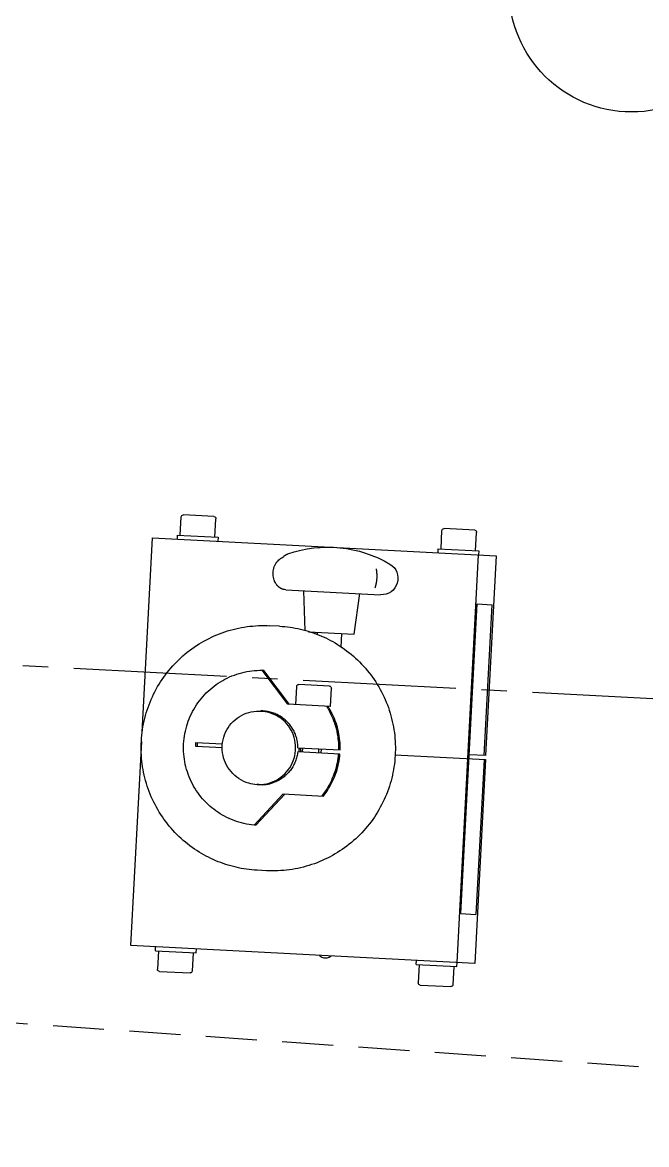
# Model space of a CAD drawing. Extents: x -50 to 48714, y -13211 to 6743.
# Drawn here: x 24009.1 to 24161.9, y -484.7 to -209.8 of the extents above; entities that cross this region are included whole.
import ezdxf

# ---------------------------------------------------------------- set-up
doc = ezdxf.new("R2010")
doc.units = 0
doc.header["$LTSCALE"] = 50
doc.linetypes.add('UE46_01$0$GESTRICHELT2', pattern=[0.375, 0.25, -0.125])
doc.linetypes.add('UE46_01$0$MITTE2', pattern=[1.125, 0.75, -0.125, 0.125, -0.125])
doc.layers.get('0').update_dxf_attribs({"linetype": 'CONTINUOUS'})
for name, color, linetype in [('UE46_01$0$BETON', 9, 'CONTINUOUS'), ('UE46_01$0$MITTE2', 5, 'UE46_01$0$MITTE2'), ('UE46_01$0$VERDECKT2', 7, 'UE46_01$0$GESTRICHELT2')]:
    doc.layers.add(name, color=color, linetype=linetype)

# ---------------------------------------------------------------- blocks, each defined once
blk = doc.blocks.new('UE46_01$0$GK_UE46PGM_O')
for p, q in [((122.4421251864999, 38.89999999999986), (129.9419118724995, 38.89999999999986)), ((186.3812113674999, 38.89999999999986), (193.8809980534995, 38.89999999999986)), ((121.9420185294996, 33.89999999999986), (121.9420185294996, 38.39999999999918)), ((130.4420185294998, 33.89999999999986), (130.4420185294998, 38.39999999999918)), ((185.8811047104996, 33.89999999999986), (185.8811047104996, 38.39999999999918)), ((194.3811047104998, 33.89999999999986), (194.3811047104998, 38.39999999999918)), ((121.1920185294991, 33.89999999999986), (121.1920185294991, 32.89999999999964)), ((131.1920106504999, 33.89999999999986), (121.1920264084995, 33.89999999999986)), ((131.1920185294991, 33.89999999999986), (131.1920185294991, 32.89999999999964)), ((185.1311047104991, 33.89999999999986), (185.1311047104991, 32.89999999999964)), ((195.1310968314999, 33.89999999999986), (185.1311125899997, 33.89999999999986)), ((195.1311047104991, 33.89999999999986), (195.1311047104991, 32.89999999999964)), ((201.1768475989993, 32.89999999999964), (116.8910511359991, 32.89999999999964)), ((116.8910511359991, 32.89999999999964), (116.8910511359991, -16.10000000000014)), ((121.2529898724995, 32.89999999999964), (121.2529898724995, -67.10000000000036)), ((167.883381250499, 30.68657653599985), (167.8262086239999, 30.71074298050007)), ((168.2968507135001, 30.44100146550022), (168.2667385784998, 30.46375245000036)), ((201.1768475989993, -14.81821105850031), (201.1768475989993, 32.89999999999964)), ((146.0627139039991, 28.22045230999947), (146.0628499270001, 28.22101606399997)), ((117.1963868474995, -16.10000000000014), (117.1963868474995, 20.89999999999918)), ((120.9040347734992, 20.89999999999918), (117.1963868474995, 20.89999999999918)), ((120.9040347734992, -55.09999999999991), (120.9040347734992, 20.89999999999918)), ((167.8960461969996, 21.90000031999944), (144.6167251809993, 21.90000000000055)), ((150.5762068479999, 11.90000000000055), (149.7013202124992, 21.90000000000055)), ((162.5961930739993, 12.12844361049974), (163.4510934829996, 21.90000000000055)), ((161.7444138939993, 11.90000000000055), (150.5762068479999, 11.90000000000055)), ((153.5762068479994, 8.586366743500093), (153.5762068479994, 11.90000000000055)), ((159.5762068479996, 11.31849594749951), (159.5762068479996, 11.90000000000055)), ((168.9791696864995, 12.89999999999964), (171.2909972169996, 12.89999999999964)), ((165.5148048244996, -6.100000000000136), (172.210340199, 1.887030220500492)), ((165.9073793104994, -6.100000000000136), (172.6029146855001, 1.887030220500492)), ((172.210340199, 1.887030220500492), (172.6029146855001, 1.887030220500492)), ((155.4668027380001, -6.100000000000136), (155.4668027380001, -1.600000000000819)), ((155.9668027379996, -1.100000000000136), (163.4668027379996, -1.100000000000136)), ((163.9668027379992, -6.100000000000136), (163.9668027379992, -1.600000000000819)), ((155.4668027380001, -6.100000000000136), (165.9073793104994, -6.100000000000136)), ((116.8910511359991, -16.10000000000014), (120.9040347734992, -16.10000000000014)), ((116.8910511359991, -17.10000000000036), (116.8910511359991, -67.10000000000036)), ((139.1287350664993, -17.10000000000036), (116.8910511359991, -17.10000000000036)), ((117.1963868474995, -17.10000000000036), (117.1963868474995, -55.09999999999991)), ((162.8740917894993, -16.60000000000082), (152.5337517679998, -16.60000000000082)), ((152.5337517679998, -17.59999999999991), (162.8740917894993, -17.59999999999991)), ((157.2168027379996, -16.60000000000082), (157.2168027379996, -17.59999999999991)), ((157.7168027379992, -17.59999999999991), (157.7168027379992, -16.60000000000082)), ((161.7168027380001, -17.59999999999991), (161.7168027380001, -16.60000000000082)), ((162.2168027379996, -16.60000000000082), (162.2168027379996, -17.59999999999991)), ((181.3113121979995, -17.59999999999991), (187.8864401854992, -17.59999999999991)), ((187.8864401854992, -16.60000000000082), (181.3589027304999, -16.60000000000082)), ((187.4938656989991, -17.59999999999991), (187.4938656989991, -16.60000000000082)), ((187.8864401854992, -17.59999999999991), (187.8864401854992, -16.60000000000082)), ((201.1768475989993, -67.10000000000036), (201.1768475989993, -17.10000000000036)), ((165.9073793104994, -28.09999999999945), (156.0319056569995, -28.09999999999945)), ((172.210340199, -36.08703021999986), (165.5148048244996, -28.09999999999945)), ((172.6029146855001, -36.08703021999986), (165.9073793104994, -28.09999999999945)), ((172.210340199, -36.08703021999986), (172.6029146855001, -36.08703021999986)), ((168.9791696864995, -47.10000000000036), (171.2909972169996, -47.10000000000036)), ((120.9040347734992, -55.09999999999991), (117.1963868474995, -55.09999999999991)), ((116.8910511359991, -67.10000000000036), (201.1768475989993, -67.10000000000036)), ((121.1920185294991, -68.09999999999945), (121.1920185294991, -67.10000000000036)), ((131.1920106504999, -68.09999999999945), (121.1920264084995, -68.09999999999945)), ((121.9420185294996, -68.09999999999945), (121.9420185294996, -72.59999999999991)), ((130.4420185294998, -68.09999999999945), (130.4420185294998, -72.59999999999991)), ((131.1920185294991, -68.09999999999945), (131.1920185294991, -67.10000000000036)), ((185.1311047104991, -68.09999999999945), (185.1311047104991, -67.10000000000036)), ((195.1310968314999, -68.09999999999945), (185.1311125899997, -68.09999999999945)), ((185.8811047104996, -68.09999999999945), (185.8811047104996, -72.59999999999991)), ((194.3811047104998, -68.09999999999945), (194.3811047104998, -72.59999999999991)), ((195.1311047104991, -68.09999999999945), (195.1311047104991, -67.10000000000036)), ((129.9419118724995, -73.09999999999945), (122.4421251864999, -73.09999999999945)), ((193.8809980534995, -73.09999999999945), (186.3812113674999, -73.09999999999945))]:
    blk.add_line(p, q)
for points in [[(153.5813150849995, -67.69999999999982), (153.3203670050002, -67.68344087249943), (153.0564980579989, -67.63218925799947), (152.8013713424994, -67.54708609450063), (152.5592366764999, -67.42954900299992), (152.3341274604995, -67.2815358790001), (152.1266082414991, -67.10238134349993)], [(155.0360219149993, -67.10238135650002), (154.8378637219989, -67.27443100049982), (154.613583788499, -67.42371936099971), (154.3721086579994, -67.54262879700036), (154.1174607444996, -67.62917855299975), (153.853881891499, -67.68192691200056), (153.5813150664985, -67.69999999999982)]]:
    blk.add_lwpolyline(points)
for centre, radius, start, end in [((53.99999999999864, 1.13686837721616e-13), 370, 81.45067823470642, 61.97193284719486), ((53.99999999999864, 1.13686837721616e-13), 325, 10.3501359534026, 235.0113473963047), ((122.4420185294991, 38.3999999999993), 0.5, 90, 180), ((129.9420185294991, 38.3999999999993), 0.5, 0, 90), ((186.3811047104991, 38.3999999999993), 0.5, 90, 180), ((193.8811047104991, 38.3999999999993), 0.5, 0, 90), ((156.5762068479989, 2.89999999999975), 30, 67.97568641980342, 117.4321582631989), ((144.6167252024998, 25.94051835499965), 4.040518355, 117.4321582631989, 270), ((155.9668027379985, -1.600000000000705), 0.5, 90, 180), ((163.4668027379985, -1.600000000000705), 0.5, 0, 90), ((53.99999999999864, 1.13686837721616e-13), 325, 249.6904318962056, 349.6498640465974), ((122.4420185294991, -72.5999999999998), 0.5, 180, 270), ((129.9420185294991, -72.5999999999998), 0.5, 270, 0), ((186.3811047104991, -72.5999999999998), 0.5, 180, 270), ((193.8811047104991, -72.5999999999998), 0.5, 270, 0)]:
    blk.add_arc(centre, radius, start, end)
for points, start_tangent, end_tangent in [([(168.2667383405001, 30.46375212849966), (168.1437389445005, 30.54795921799951), (167.9642897299996, 30.6487068094998), (167.883380369, 30.68657453699984)], (-0.8035353383327023, 0.5952570537595919), (-0.9149450812242009, 0.4035783670411985)), ([(169.3815641424994, 29.59223816799977), (169.2433359245001, 29.70198990850008), (168.8243478914997, 30.03182042799949), (168.5270148599998, 30.26333930350006), (168.3519498464998, 30.39865002799957), (168.2968450875001, 30.44100578249981)], (-0.7825134080677438, 0.6226337335819548), (-0.7933380959507266, 0.6087812953050346)), ([(169.3809939309999, 29.59148386399988), (169.2408899384995, 29.70279804949996), (168.8236542854997, 30.03152026999942), (168.5276118819988, 30.2623190474992), (168.3542420234994, 30.39660602449999), (168.2969104889994, 30.44095549600002)], (-0.7823066549292258, 0.6228934882092164), (-0.7909640358356608, 0.6118626430944804)), ([(146.0627234699991, 28.22045000300022), (146.0351145689988, 28.10325484299938), (145.9956978059995, 27.92414756499966), (145.9558865690001, 27.72370828899966), (145.9176037064994, 27.50479188900044), (145.8829245780003, 27.27427917199975), (145.8530713115001, 27.03525333799917), (145.8287648034989, 26.79137398499961), (145.8105485994997, 26.54536307449916), (145.7984935374993, 26.29938421549923), (145.7926539609994, 26.05533972050011), (145.7927692854996, 25.8148127544996), (145.7986019750001, 25.57919091700001), (145.8096746389988, 25.34969109099961), (145.8255736494998, 25.12755141799971), (145.8456139549994, 24.91409817449949), (145.8691743055001, 24.71101486700036), (145.8952950359994, 24.51994477449944), (145.9233175934992, 24.34153218649953), (145.9519595574998, 24.17849562750007), (145.9808051204996, 24.02922916650027), (146.0082544829988, 23.89809243599984), (146.033863967999, 23.78306321299988), (146.056684944499, 23.68580898149958), (146.0749065554996, 23.61057230049937), (146.0887740014991, 23.55402446449943), (146.090845496999, 23.54538987900014)], (-0.2342856374502988, -0.9721678044887658), (0.2331048759750956, -0.9724516012617982)), ([(167.8960461859992, 21.90001744250026), (168.4221433110001, 21.95105886650026), (169.0369829834995, 22.1449684619995), (169.6050178869996, 22.47343020399967), (170.1058634139995, 22.92039380550023), (170.5274573534994, 23.47093499149992), (170.857268177499, 24.10607032250027), (171.084986497, 24.80451660399922), (171.202577818, 25.54054276800002), (171.2065737564994, 26.28824205550018), (171.0977181034991, 27.02225686599945), (170.8804550669997, 27.71845501049938), (170.5621756119986, 28.35431674699976), (170.1505437059991, 28.91139769949973), (169.733026834499, 29.30963117800047)], (0.9999997787795101, 0.0006651623342128982), (-0.7788949884200871, 0.6271543645818566)), ([(169.1044822785002, 22.17510458499987), (169.5986606744996, 22.46758574699925), (170.1007590179993, 22.9129181190001), (170.5237826999996, 23.46212003300025), (170.855151910499, 24.09624044300017), (171.0845146694996, 24.7940280064995), (171.203779852, 25.5297820185001), (171.2094115444993, 26.27761071449982), (171.1020762759995, 27.01216709299956), (170.886141416499, 27.70928877650022), (170.5689361069994, 28.34639590099982), (170.1580947304997, 28.90496380799959), (169.7343660859992, 29.30994928949985)], (0.9043367999586689, 0.4268195780895185), (-0.7790585015040608, 0.6269512351325638)), ([(169.7331769529997, 29.30952726850023), (169.3809939309999, 29.59148386399988)], (-0.7789620489963113, 0.6270710695156242), (-0.7823066547331403, 0.6228934884554849)), ([(169.7344789559997, 29.30987547049995), (169.3815641424994, 29.59223816799977)], (-0.779138310568992, 0.626852050330616), (-0.782513408184816, 0.6226337334348209)), ([(168.5998588939988, 21.99126771100055), (169.0296546474997, 22.14104269899963), (169.0362094669986, 22.14392696849927)], (0.9673314211581281, 0.2535151309886575), (0.9148187136315039, 0.4038647313019557)), ([(169.0362094669986, 22.14392696849927), (169.1044822785002, 22.17510458499987)], (0.9148187146658193, 0.4038647289590641), (0.9043368006627732, 0.4268195765976761)), ([(167.8974267359995, 21.90001924400008), (168.419233269999, 21.95021360950022)], (0.9999997663268604, 0.0006836272555770251), (0.9819207806689364, 0.1892923149272228)), ([(168.419233269999, 21.95021360950022), (168.5998588939988, 21.99126771100055)], (0.9819207808568262, 0.1892923139525763), (0.9673314214137111, 0.2535151300134358)), ([(168.9791696865, 12.89999999999964), (163.7732534039992, 12.44412626300004), (158.725495236999, 11.09033865549918), (153.9892812704998, 8.879730679000204)], (-1, 6.123031769111886e-17), (-0.8658191168745991, -0.5003571293131429)), ([(186.2808856334991, -43.07973067899979), (190.8454142254991, -39.83801926200044), (194.7283514954993, -35.80342335599994), (197.7942525794992, -31.11648659399975), (199.936034722999, -25.94073908200016), (201.0789738564995, -20.45666705750023), (201.1831941869991, -14.85557418900044), (200.2450802659991, -9.332784074499614), (198.2974362270002, -4.081016590499758), (195.4082126455, 0.7167391200005113), (191.6782844639997, 4.893145083499348), (187.2377070539992, 8.302728129499428), (182.2413117319988, 10.82669308500044), (176.8632753169991, 12.37711666600035), (171.2909972169996, 12.89999999999964)], (0.8658191168751589, 0.5003571293121744), (-1, 6.123031769111886e-17)), ([(153.9892812704998, 8.879730679000204), (149.4247526784998, 5.638019262499938), (145.5418154084996, 1.603423356499434), (142.4759143239994, -3.083513405499616), (140.3341321804996, -8.259260917500342), (139.1911930470001, -13.74333294200028), (139.0869727169988, -19.34442581050007), (140.0250866379997, -24.86721592549998), (141.9727306769996, -30.11898340899961), (144.8619542579986, -34.91673911949988), (148.5918824399992, -39.09314508299985), (153.0324598499997, -42.50272812899993), (158.0288551719991, -45.02669308449981), (163.4068915869998, -46.57711666549972), (168.9791696865, -47.10000000000036)], (-0.8658191168751589, -0.5003571293121744), (1, -6.123031769111886e-17)), ([(172.6029146855003, -36.08703021999986), (175.1190465034992, -35.82508335900002), (177.5781036664998, -35.2305449849996), (179.9362852284989, -34.31400233449949), (182.1518726359996, -33.09165506550016), (184.1853171894986, -31.58531476399958), (186.0007101894994, -29.82156011599955), (187.5655775839991, -27.8319260140006), (188.8523250364992, -25.65146343550055), (189.8378886734995, -23.31922391300054), (190.5049004504995, -20.87624696000034), (190.8413776969996, -18.36633920049962), (190.8413776969996, -15.83366079899974), (190.5049004504995, -13.32375303950016), (189.8378886734995, -10.88077608649996), (188.8523250364992, -8.54853656399996), (187.5655775839991, -6.368073986000127), (186.0007101894994, -4.378439883499823), (184.1853171894986, -2.614685235499792), (182.1518726359996, -1.108344934000343), (179.9362852284989, 0.1140023350001229), (177.5781036664998, 1.030544985500228), (175.1190465034992, 1.625083359499513), (172.6029146855003, 1.887030220500492)], (0.9993160800771965, 0.03697799479617883), (-0.9993160800771965, 0.03697799479617896)), ([(152.5337517679995, -16.60000000000082), (152.7253188135005, -14.36190001800014), (153.1789950324987, -12.16370877550048), (153.8885068969998, -10.03437661400085), (154.8438742404992, -8.003791146500134), (156.0319056569992, -6.100000000000136)], (0.02629076000171712, 0.9996543382282358), (0.578580857618999, 0.8156250310019081)), ([(156.4244801429991, -6.100000000000136), (155.236448726499, -8.003791146500134), (154.2810813829997, -10.03437661400085), (153.5715695189997, -12.16370877550048), (153.1178932999997, -14.36190001800014), (152.9263262539994, -16.60000000000082)], (-0.578580857618999, -0.8156250310019081), (-0.02629076000171712, -0.9996543382282358)), ([(162.8740917894997, -16.60000000000082), (163.0177153975005, -15.41850586850046), (163.3155160989995, -14.26451946050065), (163.7622414664997, -13.15970383700005), (164.3501478039993, -12.12322125550031), (165.0690431714997, -11.1730501049999), (165.9064638399991, -10.32567324049978), (166.8478901045005, -9.59579218799945), (167.8769977375, -8.996072169500167), (168.9759407254992, -8.536922360999597), (170.1256604154992, -8.226315196000087), (171.3062157094996, -8.069647852000799)], (0.05519619460741845, 0.9984755280430563), (0.9978248419521927, 0.06592104962060057)), ([(172.4283424599994, -8.099987256999839), (170.3052903815001, -8.353695885000434), (167.929384291499, -9.305771365500277)], (-0.999999946508329, 0.0003270830767193678), (-0.8658191168647362, -0.5003571293302101)), ([(171.3062157094996, -8.069647852000799), (171.9016686399996, -8.050007202500638)], (0.99782484196549, 0.06592104941932371), (1, -6.123031769111886e-17)), ([(171.9014371894996, -8.058527125999717), (172.1045470845006, -8.069647852000799)], (0.9990570206378129, -0.04341738723480617), (0.9978248419024984, -0.06592105037280598)), ([(171.9016686399996, -8.050007202500638), (172.4295439869989, -8.065438004999805)], (1, -6.123031769111886e-17), (0.9982914726201578, -0.05843060579762199)), ([(176.9208182854995, -24.89422863400023), (178.9325081214997, -23.31071110299945), (180.4170065570001, -21.22403869549998), (181.2540483569996, -18.80326119900019), (181.3758213734986, -16.24449561000006), (180.7724602804997, -13.75503789899994), (179.4928458059999, -11.53656912400038), (177.6406447039994, -9.768816431500227), (175.3659112924993, -8.594992631500418), (172.8529309440005, -8.11019394699997), (172.4283424599994, -8.099987256999839)], (0.865819116879044, 0.500357129305452), (-0.9999999465083247, 0.0003270830905371065)), ([(172.4218601169991, -26.10001274249953), (171.9972716329999, -26.08980605250053), (169.4842912849995, -25.60500736800009), (167.2095578734993, -24.43118356800028), (165.3573567709996, -22.66343087600035), (164.0777422964989, -20.44496210050056), (163.474381203499, -17.95550438950045), (163.5961542199989, -15.39673880050032), (164.4331960205004, -12.97596130400052), (165.9176944554997, -10.88928889649992), (167.929384291499, -9.305771365500277)], (-0.9999999465083247, 0.0003270830905371065), (0.865819116879044, 0.500357129305452)), ([(156.0319056569992, -28.09999999999945), (154.8438742404992, -26.19620885350059), (153.8885068969998, -24.16562338549966), (153.1789950324987, -22.03629122400002), (152.7253188135005, -19.83809998150036), (152.5337517679995, -17.59999999999991)], (-0.578580857618999, 0.8156250310019081), (-0.026290760001717, 0.999654338228236)), ([(152.9263262539994, -17.59999999999991), (153.1178932999997, -19.83809998150036), (153.5715695189997, -22.03629122400002), (154.2810813829997, -24.16562338549966), (155.236448726499, -26.19620885350059), (156.4244801429991, -28.09999999999945)], (0.026290760001717, -0.999654338228236), (0.578580857618999, -0.8156250310019081)), ([(162.5309320754991, -17.5882497744999), (162.532649371999, -16.5828542255008)], (-0.05404773028624609, 0.9985383532197976), (0.05736740777382675, 0.9983531341791397)), ([(162.8740917894997, -17.59999999999991), (163.0177153975005, -18.78149413100004), (163.3155160989995, -19.93548053899985), (163.7622414664997, -21.04029616250045), (164.3501478039993, -22.07677874400019), (165.0690431714997, -23.02694989449947), (165.9064638399991, -23.87432675900072), (166.8478901045005, -24.60420781149992), (167.8769977375, -25.20392783000034), (168.9759407254992, -25.66307763899999), (170.1256604154992, -25.97368480350042), (171.3062157094996, -26.13035214749971)], (0.05519619460741833, -0.9984755280430563), (0.9978248419521927, -0.06592104962060066)), ([(171.5058529825005, -26.10001274249953), (171.0812644984994, -26.08980605250053), (169.2240793899996, -25.80438233200084)], (-0.9999999465083262, 0.0003270830851506624), (-0.9671696586479575, 0.2541315631534058)), ([(171.3062157094996, -26.13035214749971), (171.9016686399996, -26.14999279699987)], (0.99782484196549, -0.06592104941932382), (1, -6.123031769111886e-17)), ([(171.9014371894996, -26.14147287350079), (172.1045470845006, -26.13035214749971)], (0.9990570206378129, 0.04341738723480604), (0.9978248419024984, 0.06592105037280586)), ([(171.9016686399996, -26.14999279699987), (172.4230769449991, -26.13493818550069)], (1, -6.123031769111886e-17), (0.998333160008556, 0.05771396388510287)), ([(176.9208182854995, -24.89422863400023), (174.5449121959996, -25.84630411450007), (172.4218601169991, -26.10001274249953)], (-0.8658191168647362, -0.5003571293302101), (-0.999999946508329, 0.0003270830767193678)), ([(171.2909972169996, -47.10000000000036), (176.4969134994994, -46.64412626250055), (181.5446716664997, -45.29033865499969), (186.2808856334991, -43.07973067899979)], (1, -6.123031769111886e-17), (0.8658191168745991, 0.5003571293131429))]:
    blk.add_spline(points, degree=3, dxfattribs=dict(start_tangent=start_tangent, end_tangent=end_tangent))
blk = doc.blocks.new('UE46_01$0$SOCKEL_GKJO_O')
at = {"layer": 'UE46_01$0$BETON'}
blk.add_circle((-91, 173.2050807568875), 30, dxfattribs=at)
blk = doc.blocks.new('UE46_01')
at = {"layer": 'UE46_01$0$MITTE2'}
blk.add_line((17000, 0), (24240.06412697066, -379.4356827613478), dxfattribs=at)
at = {"layer": 'UE46_01$0$VERDECKT2'}
for p, q in [((17002.441476581043, 34.91474175909386), (25980.517928919464, -592.8935219380369)), ((16997.558523418957, -34.91474175909386), (25975.634975757377, -662.7230054562247))]:
    blk.add_line(p, q, dxfattribs=at)
at = {"xscale": -1, "rotation": 356.9999999999987}
blk.add_blockref('UE46_01$0$GK_UE46PGM_O', (24240.06412697066, -379.435682761348), dxfattribs=at)
at = {"rotation": 357}
blk.add_blockref('UE46_01$0$SOCKEL_GKJO_O', (24240.06412697066, -379.435682761348), dxfattribs=at)

msp = doc.modelspace()

# ---------------------------------------------------------------- block references
msp.add_blockref('UE46_01', (0, 0))

doc.saveas('drawing.dxf')
